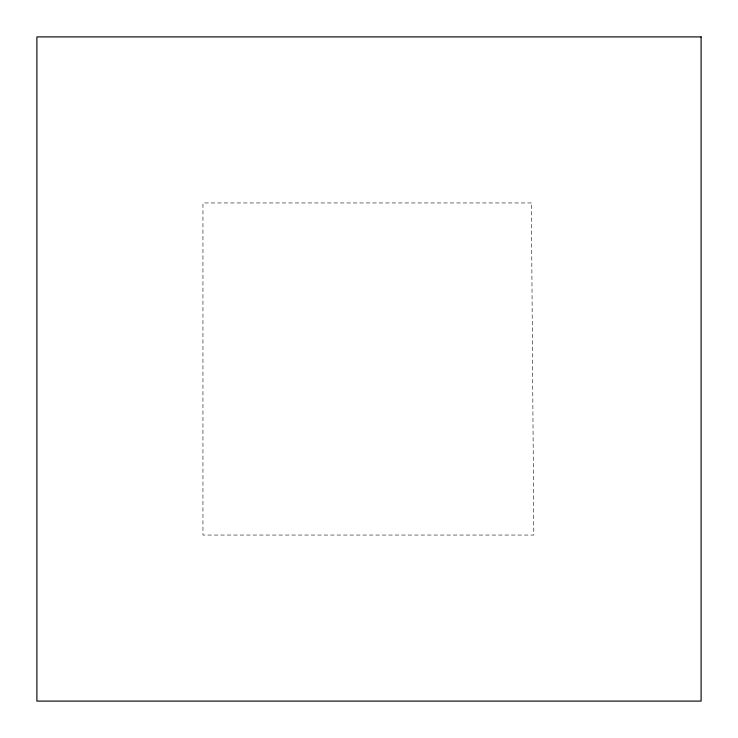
<?xml version="1.0" encoding="UTF-8"?>
<svg xmlns="http://www.w3.org/2000/svg" width="738" height="738" viewBox="0 0 738 738"><rect width="100%" height="100%" fill="white"/><g stroke="black" fill="none" stroke-linecap="round" stroke-linejoin="round"><path stroke-width="0.55" stroke-dasharray="3.69 2.77" d="M531.378 202.95L202.95 202.95L202.95 535.05L533.823 535.05L531.378 202.95"/><path stroke-width="1.11" d="M701.1 36.9L36.9 36.9L36.9 701.1L701.1 701.1L701.1 36.9"/></g></svg>
